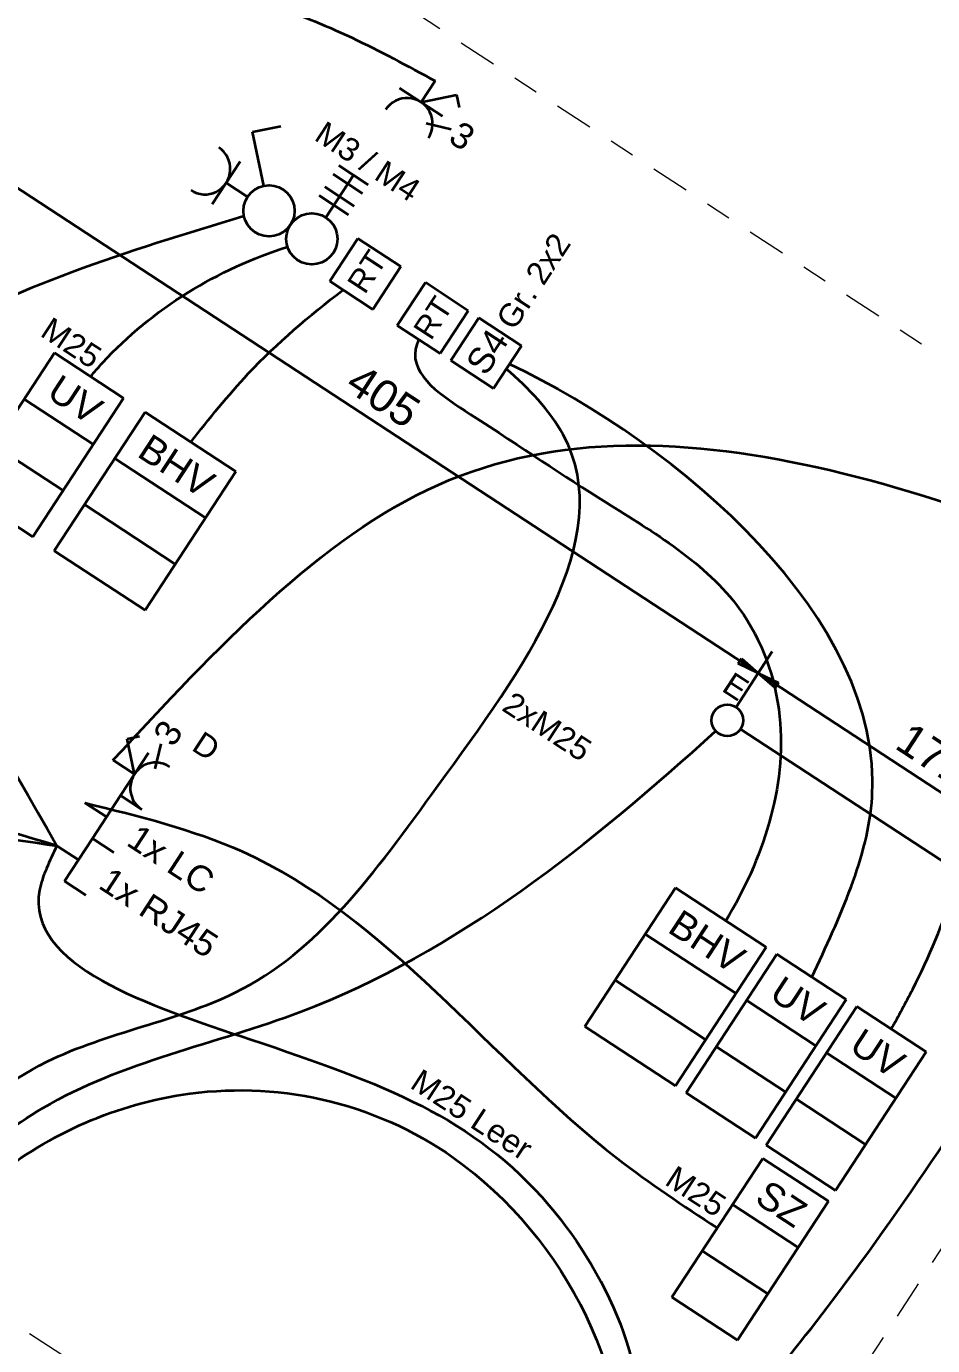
# Model space of a CAD drawing. Header units: metres. Extents: x 2696276 to 2696381, y 1245119 to 1245220.
# Drawn here: x 2696298.74 to 2696302.28, y 1245181.86 to 1245187.01 of the extents above; entities that cross this region are included whole.
import ezdxf
from ezdxf.lldxf.tags import DXFTag

# ---------------------------------------------------------------- set-up
doc = ezdxf.new("R2010")
doc.units = ezdxf.units.M
doc.linetypes.add('000_hbf_Strichpunkt 3_1_1mm Achsen', pattern=[0.25, 0.15, -0.05, 0, -0.05])
for name, color, linetype, lineweight, true_color in [('011_232.51_Lichtinstallationen allgemein', 150, 'Continuous', 35, 0x0080ff), ('011_232.51_Lichtinstallationen allgemein_Deckenltg', 150, 'Continuous', 35, 0x0080ff), ('013_232.61_Kraftinstallationen allgemein_Deckenltg', 1, 'Continuous', 35, 0xff0000), ('014_232.62_Storeninstallationen', 1, 'Continuous', 35, 0xff0000), ('014_232.62_Storeninstallationen_Deckenltg', 1, 'Continuous', 35, 0xff0000), ('016_232.70_HLKS-Installation', 5, 'Continuous', 35, 0x0000ff), ('016_232.70_HLKS-Installation_Bodenltg', 5, 'STRICHLINIE', 35, 0x0000ff), ('018_233.01_Innenleuchten', 150, 'Continuous', 35, 0x0080ff), ('032_236.0__Telekommunikationsinstallationen', 3, 'Continuous', 35, 0x00ff00), ('032_236.0__Telekommunikationsinstallationen_Deckenltg', 3, 'Continuous', 35, 0x00ff00), ('035_236.3__UKV-Installationen', 24, 'Continuous', 35, 0x993300), ('035_236.3__UKV-Installationen_Bodenltg', 24, 'STRICHLINIE', 35, 0x993300), ('035_236.3__UKV-Installationen_Deckenltg', 24, 'Continuous', 35, 0x993300)]:
    doc.layers.add(name, color=color, linetype=linetype, lineweight=lineweight, true_color=true_color)
doc.layers.add('1_M01_Achsen.V', color=7, linetype='Continuous')
doc.layers.add('X_Mass', color=7, linetype='Continuous', lineweight=35)
doc.styles.get("Standard").update_dxf_attribs({"font": 'arial.ttf'})
tags = doc.linetypes.add('STRICHLINIE', pattern=[19.05, 12.7, -6.35]).pattern_tags.tags
tags[6:7] = [DXFTag(74, 4), DXFTag(75, 0), DXFTag(340, '0'), DXFTag(46, 0.0), DXFTag(50, 0.0), DXFTag(44, 0.0), DXFTag(45, 0.0)]
tags[4:5] = [DXFTag(74, 4), DXFTag(75, 0), DXFTag(340, '0'), DXFTag(46, 0.0), DXFTag(50, 0.0), DXFTag(44, 0.0), DXFTag(45, 0.0)]

# ---------------------------------------------------------------- blocks, each defined once
blk = doc.blocks.new('Schalter_ Schema 0_ UP-A0S2JCAY73', base_point=(-450.39, 1446.89))
at = {"color": 0, "lineweight": -2}
for p, q in [((-450.39, 1479.18), (-442.41, 1487.15)), ((-435.17, 1463.96), (-450.39, 1479.18))]:
    blk.add_line(p, q, dxfattribs=at)
blk.add_circle((-428.1, 1456.89), 10, dxfattribs=at)
blk = doc.blocks.new('0_236.3_UKV-Installationen_Deckenltg-A0S2JCBQ73', base_point=(-361.61, 1048.96))
at = {"color": 0, "linetype": 'ByBlock', "lineweight": -2, "ltscale": 0.35}
blk.add_open_spline([(-361.61, 1203.89), (-360.77, 1197.36), (-355.42, 1155.28), (-231.8, 1189.52), (-136.93, 1211.33), (-35.31, 1148.28), (-38.28, 1087.3), (-49.3, 1064.64), (-48.76, 1052.32), (-48.61, 1048.96)], degree=3, knots=[0, 0, 0, 0, 18.585915, 119.695291, 252.970899, 362.112816, 399.202348, 425.863058, 435.863058, 435.863058, 435.863058, 435.863058], dxfattribs=at)
blk = doc.blocks.new('0_232.70_HLKS-Installation_Bodenltg-A0S2JCD073', base_point=(-351.66, 1322.55))
at = {"color": 0, "lineweight": -2}
blk.add_open_spline([(-351.66, 1446.89), (-351.34, 1445.55), (-348.31, 1433.16), (-303.39, 1433.83), (-256.65, 1432.9), (-193.62, 1436.21), (-139.37, 1395.12), (-127.69, 1350.07), (-126.79, 1322.55)], degree=3, knots=[0, 0, 0, 0, 4.03775, 37.339624, 100.63207, 167.291028, 212.054576, 294.632332, 294.632332, 294.632332, 294.632332], dxfattribs=at)
blk = doc.blocks.new('Gruppenzuleitung-A0S2JCEA73', base_point=(-467.92, 1299.73))
at = {"color": 0, "linetype": 'ByBlock', "lineweight": -2, "ltscale": 0.35}
for p, q in [((-467.92, 1299.73), (-467.92, 1364.53)), ((-467.92, 1364.53), (-435.58, 1364.53)), ((-435.58, 1364.53), (-435.58, 1299.73)), ((-435.58, 1342.93), (-467.92, 1342.93)), ((-435.58, 1321.33), (-467.92, 1321.33)), ((-435.58, 1299.73), (-467.92, 1299.73))]:
    blk.add_line(p, q, dxfattribs=at)
at = {"color": 0, "linetype": 'ByBlock', "lineweight": -2, "ltscale": 0.35, "insert": (-461.59, 1359.13), "char_height": 10.8, "attachment_point": 1}
blk.add_mtext('{\\fArial;UV}', dxfattribs=at)
blk = doc.blocks.new('Steckdose T13_ UP_ 3-fach_ geschaltet-A0S2JCEG73', base_point=(-361.61, 1233.89))
at = {"color": 0, "lineweight": -2}
for p, q in [((-345.92, 1250.07), (-349.3, 1259.51)), ((-361.61, 1253.89), (-358.06, 1257.44)), ((-351.61, 1243.89), (-361.61, 1253.89)), ((-351.61, 1233.89), (-351.61, 1253.89)), ((-351.61, 1243.89), (-361.61, 1243.89))]:
    blk.add_line(p, q, dxfattribs=at)
blk.add_ellipse((-341.61, 1243.89), major_axis=(0, 10), ratio=1, start_param=0, end_param=3.141593, dxfattribs=at)
at = {"color": 0, "lineweight": -2, "insert": (-354.48, 1260.68), "char_height": 10, "attachment_point": 1, "rotation": 90}
blk.add_mtext('{\\fArial;3}', dxfattribs=at)
blk = doc.blocks.new('1xRJ45-Steckdose_ UP-A0S2JCES73', base_point=(-361.61, 1193.89))
at = {"color": 0, "lineweight": -2}
for p, q in [((-351.61, 1193.89), (-351.61, 1213.89)), ((-351.61, 1213.89), (-341.61, 1213.89)), ((-351.61, 1203.89), (-361.61, 1203.89)), ((-341.61, 1193.89), (-351.61, 1193.89))]:
    blk.add_line(p, q, dxfattribs=at)
at = {"color": 0, "lineweight": -2, "insert": (-339.59, 1208.89), "char_height": 10, "attachment_point": 1}
blk.add_mtext('{\\fArial;1x RJ45}', dxfattribs=at)
blk = doc.blocks.new('0_236.3_UKV-Installationen_Bodenltg-A0S2JCF473', base_point=(-563.94, 845.96))
at = {"color": 0, "lineweight": -2}
blk.add_open_spline([(-361.61, 1203.89), (-411.03, 1189.02), (-542.54, 1149.45), (-562.04, 987.98), (-565.54, 856.02), (-539.78, 847.22), (-536.11, 845.96)], degree=3, knots=[0, 0, 0, 0, 144.368215, 384.178447, 452.142868, 463.463135, 463.463135, 463.463135, 463.463135], dxfattribs=at)
blk = doc.blocks.new('0_232.51_Lichtinstallationen allgemein_Bodenltg-A0S2JCHM73', base_point=(-390.61, 877.07))
at = {"color": 0, "linetype": 'ByBlock', "lineweight": -2, "ltscale": 0.35}
blk.add_open_spline([(-390.61, 877.07), (-387.53, 877.17), (-363.32, 878.69), (-327.38, 899.48), (-304.8, 950.56), (-313.89, 995.49), (-320.3, 1040.36), (-311.49, 1093.57), (-268.04, 1162.82), (-153.13, 1208.03), (-32.79, 1140.44), (-29.52, 1068.94), (-28.61, 1048.96)], degree=3, knots=[0, 0, 0, 0, 9.239752, 72.815015, 110.414714, 170.170666, 205.343224, 246.503316, 329.328898, 438.603492, 589.387544, 647.847477, 647.847477, 647.847477, 647.847477], dxfattribs=at)
blk = doc.blocks.new('0_232.51_Lichtinstallationen allgemein_Bodenltg-A0S2JCHU73', base_point=(35.55, 1048.96))
at = {"color": 0, "linetype": 'ByBlock', "lineweight": -2, "ltscale": 0.35}
blk.add_open_spline([(56.39, 1048.96), (54.19, 1070.15), (48.21, 1127.58), (28.2, 1285.56), (39.99, 1427.07), (39.9, 1531.63), (39.89, 1534.96)], degree=3, knots=[0, 0, 0, 0, 63.916986, 173.262572, 476.943673, 486.943673, 486.943673, 486.943673, 486.943673], dxfattribs=at)
blk = doc.blocks.new('Raumthermostat_ UP-A0S2JCIE73', base_point=(-361.6, 1446.89))
at = {"color": 0, "lineweight": -2}
for p, q in [((-341.6, 1466.89), (-361.6, 1466.89)), ((-361.6, 1466.89), (-361.6, 1446.89)), ((-341.6, 1466.89), (-341.6, 1446.89)), ((-361.6, 1446.89), (-341.6, 1446.89))]:
    blk.add_line(p, q, dxfattribs=at)
at = {"color": 0, "lineweight": -2, "insert": (-356, 1448.84), "char_height": 8.8, "attachment_point": 1, "rotation": 90}
blk.add_mtext('{\\fArial;RT}', dxfattribs=at)
blk = doc.blocks.new('0_232.62_Storeninstallationen_Deckenltg-A0S2JCIK73', base_point=(-316.6, 1322.55))
at = {"color": 0, "linetype": 'ByBlock', "lineweight": -2, "ltscale": 0.35}
blk.add_open_spline([(-86.58, 1322.55), (-90.21, 1348.24), (-104.65, 1450.4), (-243.71, 1468.3), (-316.6, 1458.27)], degree=3, knots=[0, 0, 0, 0, 74.151826, 294.879599, 294.879599, 294.879599, 294.879599], dxfattribs=at)
blk = doc.blocks.new('Schalterplatte UP-A0S2JCIQ73', base_point=(-336.6, 1446.89))
at = {"color": 0, "lineweight": -2}
for p, q in [((-316.6, 1466.89), (-336.6, 1466.89)), ((-336.6, 1466.89), (-336.6, 1446.89)), ((-316.6, 1446.89), (-316.6, 1466.89)), ((-336.6, 1446.89), (-316.6, 1446.89))]:
    blk.add_line(p, q, dxfattribs=at)
blk = doc.blocks.new('Kurzbezeichnung-A0S2JCIS73', base_point=(-331.61, 1448.97))
at = {"color": 0, "lineweight": -2, "insert": (-331.61, 1448.97), "char_height": 10, "attachment_point": 1, "rotation": 90.0004}
blk.add_mtext('{\\fArial;S4}', dxfattribs=at)
blk = doc.blocks.new('Maß-A0S2JCJU73', base_point=(-162.95, 1388.4))
at = {"color": 0, "linetype": 'ByBlock', "lineweight": -2, "ltscale": 0.35}
for p, q in [((-52, 1534.98), (-35.11, 1534.98)), ((-43.14, 1526.31), (-42, 1534.98)), ((-42, 1534.98), (-40.86, 1526.31)), ((-42, 1534.98), (-42, 1388.4)), ((-40.86, 1526.31), (-43.14, 1526.31)), ((-42, 1388.4), (-43.14, 1397.07)), ((-43.14, 1397.07), (-40.86, 1397.07)), ((-40.86, 1397.07), (-42, 1388.4)), ((-32, 1388.4), (-162.95, 1388.4))]:
    blk.add_line(p, q, dxfattribs=at)
for points in [[(-42, 1534.98), (-40.86, 1526.31), (-43.14, 1526.31)], [(-42, 1388.4), (-43.14, 1397.07), (-40.86, 1397.07)]]:
    blk.add_solid(points, dxfattribs=at)
at = {"color": 0, "linetype": 'ByBlock', "lineweight": -2, "ltscale": 0.35, "insert": (-58.6, 1420.84), "char_height": 12.5, "attachment_point": 1, "rotation": 90}
blk.add_mtext('{\\fArial;147}', dxfattribs=at)
blk = doc.blocks.new('0_232.51_Lichtinstallationen allgemein_Deckenltg-A0S2JCK873', base_point=(-544.56, 910.39))
at = {"color": 0, "linetype": 'ByBlock', "lineweight": -2, "ltscale": 0.35}
blk.add_open_spline([(-435.16, 1449.81), (-465.55, 1413.48), (-537.59, 1327.34), (-552.6, 1142.74), (-524.86, 958.99), (-432.61, 916.84), (-410.61, 910.39)], degree=3, knots=[0, 0, 0, 0, 138.72305, 328.853891, 548.715419, 617.489436, 617.489436, 617.489436, 617.489436], dxfattribs=at)
blk = doc.blocks.new('Storentaster_ UP_ 2-fach-A0S2JCKA73', base_point=(-418.1, 1446.89))
at = {"color": 0, "lineweight": -2}
for p, q in [((-401.2, 1486.65), (-415, 1486.65)), ((-408.1, 1466.89), (-408.1, 1486.65)), ((-401.2, 1482.65), (-415, 1482.65)), ((-401.2, 1476.65), (-415, 1476.65)), ((-401.2, 1472.65), (-415, 1472.65))]:
    blk.add_line(p, q, dxfattribs=at)
blk.add_circle((-408.1, 1456.89), 10, dxfattribs=at)
blk = doc.blocks.new('0_232.51_Lichtinstallationen allgemein_Bodenltg-A0S2JCOY73', base_point=(-390.61, 878.14))
at = {"color": 0, "linetype": 'ByBlock', "lineweight": -2, "ltscale": 0.35}
blk.add_open_spline([(-390.61, 878.14), (-386.4, 878.9), (-368.37, 882.13), (-342.03, 901.34), (-320.9, 936.61), (-321.8, 983.57), (-332.5, 1042.37), (-314.19, 1128.02), (-219.1, 1219.32), (-187.09, 1319.31), (-170.69, 1382.41)], degree=3, knots=[0, 0, 0, 0, 12.78743, 54.735444, 92.609888, 131.73721, 191.676961, 272.955483, 380.725134, 576.30056, 576.30056, 576.30056, 576.30056], dxfattribs=at)
blk = doc.blocks.new('0_032_236.0__Telekommunikationsinstallationen_Deckenltg-A0S2JCRC73', base_point=(-361.61, 1220.31))
at = {"color": 0, "linetype": 'ByBlock', "lineweight": -2, "ltscale": 0.35}
blk.add_open_spline([(-361.61, 1223.89), (-341.15, 1231.13), (-260.23, 1259.75), (-158.58, 1220.58), (-79.67, 1220.27), (-63.85, 1220.31)], degree=3, knots=[0, 0, 0, 0, 64.167177, 253.878123, 301.342052, 301.342052, 301.342052, 301.342052], dxfattribs=at)
blk = doc.blocks.new('0_232.62_Storeninstallationen_Deckenltg-A0S2JCVY73', base_point=(-121.84, 1322.55))
at = {"color": 0, "linetype": 'ByBlock', "lineweight": -2, "ltscale": 0.35}
blk.add_open_spline([(-49.47, 1322.55), (-49.92, 1328.45), (-52.5, 1362.43), (-69.11, 1426.11), (-116.42, 1489.64), (-121.54, 1539.54), (-121.84, 1557.97)], degree=3, knots=[0, 0, 0, 0, 17.757083, 102.263118, 193.370037, 248.653494, 248.653494, 248.653494, 248.653494], dxfattribs=at)
blk = doc.blocks.new('0_232.51_Lichtinstallationen allgemein_Bodenltg-A0S2JCXW73', base_point=(-28.61, 1048.96))
at = {"color": 0, "linetype": 'ByBlock', "lineweight": -2, "ltscale": 0.35}
blk.add_open_spline([(-28.61, 1048.96), (-26.4, 1070.15), (-20.42, 1127.58), (-0.42, 1285.56), (-12.2, 1427.07), (-12.11, 1531.63), (-12.11, 1534.96)], degree=3, knots=[0, 0, 0, 0, 63.916986, 173.262572, 476.943673, 486.943673, 486.943673, 486.943673, 486.943673], dxfattribs=at)
blk = doc.blocks.new('Maß-A0S2JCZK73', base_point=(-786.11, 1359.96))
at = {"color": 0, "linetype": 'ByBlock', "lineweight": -2, "ltscale": 0.35}
for p, q in [((-169.14, 1420.5), (-169.14, 1394.58)), ((-786.11, 1410.5), (1.39, 1410.5)), ((-177.81, 1409.36), (-177.81, 1411.64)), ((-177.81, 1411.64), (-169.14, 1410.5)), ((-169.14, 1410.5), (-177.81, 1409.36)), ((-169.14, 1410.5), (-160.46, 1411.64)), ((-160.46, 1409.36), (-169.14, 1410.5)), ((-160.46, 1411.64), (-160.46, 1409.36))]:
    blk.add_line(p, q, dxfattribs=at)
for points in [[(-169.14, 1410.5), (-177.81, 1409.36), (-177.81, 1411.64)], [(-169.14, 1410.5), (-160.46, 1411.64), (-160.46, 1409.36)]]:
    blk.add_solid(points, dxfattribs=at)
at = {"color": 0, "linetype": 'ByBlock', "lineweight": -2, "ltscale": 0.35, "char_height": 12.5, "attachment_point": 1}
for s, insert in [('{\\fArial;405}', (-365.59, 1427.2)), ('{\\fArial;171}', (-109.04, 1427.57))]:
    blk.add_mtext(s, dxfattribs=dict(at, insert=insert))
blk = doc.blocks.new('0_232.51_Lichtinstallationen allgemein_Bodenltg-A0S2JD3S73', base_point=(-786.11, 1232.8))
at = {"color": 0, "linetype": 'ByBlock', "lineweight": -2, "ltscale": 0.35}
blk.add_open_spline([(-786.11, 1232.97), (-782.76, 1232.87), (-763.41, 1232.31), (-664.26, 1282.16), (-620.17, 1430.42), (-492.26, 1527.3), (-426.07, 1532.89), (-401.6, 1534.96)], degree=3, knots=[0, 0, 0, 0, 10, 57.873069, 313.494361, 437.669809, 510.516879, 510.516879, 510.516879, 510.516879], dxfattribs=at)
blk = doc.blocks.new('0_232.51_Lichtinstallationen allgemein_Bodenltg-A0S2JD5873', base_point=(-361.61, 1243.89))
at = {"color": 0, "linetype": 'ByBlock', "lineweight": -2, "ltscale": 0.35}
blk.add_open_spline([(-361.61, 1243.89), (-351.65, 1302.37), (-322.01, 1476.35), (-135.76, 1511.57), (-12.11, 1534.96)], degree=3, knots=[0, 0, 0, 0, 166.680104, 495.928194, 495.928194, 495.928194, 495.928194], dxfattribs=at)
blk = doc.blocks.new('0_232.62_Storeninstallationen_Deckenltg-A0S2JD6U73', base_point=(-451.05, 1364.53))
at = {"color": 0, "linetype": 'ByBlock', "lineweight": -2, "ltscale": 0.35}
blk.add_open_spline([(-451.05, 1364.53), (-450.72, 1366.94), (-446.59, 1397.47), (-432.26, 1427.05), (-414.39, 1449.12)], degree=3, knots=[0, 0, 0, 0, 7.279793, 92.465262, 92.465262, 92.465262, 92.465262], dxfattribs=at)
blk = doc.blocks.new('Steckdose T13_ UP-A0S2JDCY73', base_point=(-458.1, 1446.89))
at = {"color": 0, "lineweight": -2}
for p, q in [((-448.1, 1466.89), (-448.1, 1446.89)), ((-448.1, 1456.89), (-438.1, 1456.89))]:
    blk.add_line(p, q, dxfattribs=at)
blk.add_ellipse((-458.1, 1456.89), major_axis=(0, -10), ratio=1, start_param=0, end_param=3.141593, dxfattribs=at)
blk = doc.blocks.new('Raumthermostat_ UP-A0S2JDD073', base_point=(-393.1, 1446.89))
at = {"color": 0, "lineweight": -2}
for p, q in [((-393.1, 1446.89), (-393.1, 1466.89)), ((-373.1, 1466.89), (-393.1, 1466.89)), ((-373.1, 1446.89), (-373.1, 1466.89)), ((-393.1, 1446.89), (-373.1, 1446.89))]:
    blk.add_line(p, q, dxfattribs=at)
at = {"color": 0, "lineweight": -2, "insert": (-387.5, 1449.8), "char_height": 8.8, "attachment_point": 1, "rotation": 90}
blk.add_mtext('{\\fArial;RT}', dxfattribs=at)
blk = doc.blocks.new('0_232.70_HLKS-Installation_Bodenltg-A0S2JDF473', base_point=(-404.22, 1364.53))
at = {"color": 0, "lineweight": -2}
blk.add_open_spline([(-404.22, 1364.53), (-403.15, 1376.16), (-400.57, 1404.21), (-392.42, 1431.35), (-386.98, 1446.89)], degree=3, knots=[0, 0, 0, 0, 34.969114, 84.372758, 84.372758, 84.372758, 84.372758], dxfattribs=at)
blk = doc.blocks.new('Steckdose T13_ UP_ 3-fach_ geschaltet-A0S2JDHA73', base_point=(-411.6, 1514.96))
at = {"color": 0, "lineweight": -2}
for p, q in [((-401.6, 1524.96), (-401.6, 1534.96)), ((-401.6, 1524.96), (-391.6, 1534.96)), ((-391.6, 1534.96), (-388.05, 1531.41)), ((-411.6, 1524.96), (-391.6, 1524.96)), ((-395.43, 1519.27), (-385.98, 1522.66))]:
    blk.add_line(p, q, dxfattribs=at)
blk.add_ellipse((-401.6, 1514.96), major_axis=(10, 0), ratio=1, start_param=0, end_param=3.141593, dxfattribs=at)
at = {"color": 0, "lineweight": -2, "insert": (-384.81, 1527.83), "char_height": 10, "attachment_point": 1}
blk.add_mtext('{\\fArial;3}', dxfattribs=at)
blk = doc.blocks.new('Gruppenzuleitung-A0S2JDHU73', base_point=(-150.27, 1257.75))
at = {"color": 0, "lineweight": -2}
for p, q in [((-150.27, 1257.75), (-150.27, 1322.55)), ((-150.27, 1322.55), (-107.87, 1322.55)), ((-107.87, 1322.55), (-107.87, 1257.75)), ((-107.87, 1300.95), (-150.27, 1300.95)), ((-107.87, 1279.35), (-150.27, 1279.35)), ((-107.87, 1257.75), (-150.27, 1257.75))]:
    blk.add_line(p, q, dxfattribs=at)
at = {"color": 0, "lineweight": -2, "insert": (-143.98, 1317.15), "char_height": 10.8, "attachment_point": 1}
blk.add_mtext('{\\fArial;BHV}', dxfattribs=at)
blk = doc.blocks.new('Gruppenzuleitung-A0S2JDIS73', base_point=(-425.58, 1299.73))
at = {"color": 0, "lineweight": -2}
for p, q in [((-425.58, 1299.73), (-425.58, 1364.53)), ((-425.58, 1364.53), (-383.18, 1364.53)), ((-383.18, 1364.53), (-383.18, 1299.73)), ((-383.18, 1342.93), (-425.58, 1342.93)), ((-383.18, 1321.33), (-425.58, 1321.33)), ((-383.18, 1299.73), (-425.58, 1299.73))]:
    blk.add_line(p, q, dxfattribs=at)
at = {"color": 0, "lineweight": -2, "insert": (-419.29, 1359.13), "char_height": 10.8, "attachment_point": 1}
blk.add_mtext('{\\fArial;BHV}', dxfattribs=at)
blk = doc.blocks.new('Deckenlampendübel-A0S2JDJ273', base_point=(-175.32, 1382.21))
at = {"color": 0, "lineweight": -2}
blk.add_circle((-169.14, 1388.4), 6.19, dxfattribs=at)
blk = doc.blocks.new('0_236.3_UKV-Installationen_Bodenltg-A0S2JDJU73', base_point=(-536.11, 457.96))
at = {"color": 0, "lineweight": -2}
blk.add_open_spline([(-536.11, 457.96), (-529.56, 506.36), (-510.72, 645.61), (-465.83, 859.5), (-523.97, 1128.45), (-398.94, 1186.55), (-361.61, 1203.89)], degree=3, knots=[0, 0, 0, 0, 145.540827, 418.737658, 689.392775, 804.624734, 804.624734, 804.624734, 804.624734], dxfattribs=at)
blk = doc.blocks.new('0_232.51_Lichtinstallationen allgemein_Deckenltg-A0S2JDQ273', base_point=(-390.61, 879.81))
at = {"color": 0, "linetype": 'ByBlock', "lineweight": -2, "ltscale": 0.35}
blk.add_open_spline([(-390.61, 879.81), (-386.4, 881.3), (-364.21, 889.16), (-325.18, 938.5), (-343.9, 1027.88), (-334.4, 1127.44), (-254.5, 1199.69), (-249.97, 1309.96), (-242.4, 1439.84), (-305.38, 1454.55), (-316.6, 1455.99)], degree=3, knots=[0, 0, 0, 0, 13.352388, 70.50283, 166.39622, 275.611475, 353.84389, 467.2828, 612.747766, 646.681726, 646.681726, 646.681726, 646.681726], dxfattribs=at)
blk = doc.blocks.new('1xOTO-Steckdose_ UP-A0S2JDRW73', base_point=(-361.61, 1213.89))
at = {"color": 0, "lineweight": -2}
for p, q in [((-341.61, 1233.89), (-351.61, 1233.89)), ((-351.61, 1233.89), (-351.61, 1213.89)), ((-351.61, 1223.89), (-361.61, 1223.89)), ((-351.61, 1213.89), (-341.61, 1213.89))]:
    blk.add_line(p, q, dxfattribs=at)
at = {"color": 0, "lineweight": -2, "insert": (-339.59, 1228.89), "char_height": 10, "attachment_point": 1}
blk.add_mtext('{\\fArial;1x LC}', dxfattribs=at)
blk = doc.blocks.new('Gruppenzuleitung-A0S2JDUI73', base_point=(-63.85, 1187.95))
at = {"color": 0, "linetype": 'ByBlock', "lineweight": -2, "ltscale": 0.35}
for p, q in [((-33.19, 1252.75), (-63.85, 1252.75)), ((-63.85, 1252.75), (-63.85, 1187.95)), ((-33.19, 1187.95), (-33.19, 1252.75)), ((-63.85, 1231.15), (-33.19, 1231.15)), ((-63.85, 1209.55), (-33.19, 1209.55)), ((-63.85, 1187.95), (-33.19, 1187.95))]:
    blk.add_line(p, q, dxfattribs=at)
at = {"color": 0, "linetype": 'ByBlock', "lineweight": -2, "ltscale": 0.35, "insert": (-57.63, 1247.35), "char_height": 10.8, "attachment_point": 1}
blk.add_mtext('{\\fArial;SZ}', dxfattribs=at)
blk = doc.blocks.new('Gruppenzuleitung-A0S2JE0I73', base_point=(-65.53, 1257.75))
at = {"color": 0, "linetype": 'ByBlock', "lineweight": -2, "ltscale": 0.35}
for p, q in [((-65.53, 1257.75), (-65.53, 1322.55)), ((-65.53, 1322.55), (-33.19, 1322.55)), ((-33.19, 1322.55), (-33.19, 1257.75)), ((-33.19, 1300.95), (-65.53, 1300.95)), ((-33.19, 1279.35), (-65.53, 1279.35)), ((-33.19, 1257.75), (-65.53, 1257.75))]:
    blk.add_line(p, q, dxfattribs=at)
at = {"color": 0, "linetype": 'ByBlock', "lineweight": -2, "ltscale": 0.35, "insert": (-59.2, 1317.15), "char_height": 10.8, "attachment_point": 1}
blk.add_mtext('{\\fArial;UV}', dxfattribs=at)
blk = doc.blocks.new('Gruppenzuleitung-A0S2JE2473', base_point=(-102.87, 1257.75))
at = {"color": 0, "linetype": 'ByBlock', "lineweight": -2, "ltscale": 0.35}
for p, q in [((-102.87, 1257.75), (-102.87, 1322.55)), ((-102.87, 1322.55), (-70.53, 1322.55)), ((-70.53, 1322.55), (-70.53, 1257.75)), ((-70.53, 1300.95), (-102.87, 1300.95)), ((-70.53, 1279.35), (-102.87, 1279.35)), ((-70.53, 1257.75), (-102.87, 1257.75))]:
    blk.add_line(p, q, dxfattribs=at)
at = {"color": 0, "linetype": 'ByBlock', "lineweight": -2, "ltscale": 0.35, "insert": (-96.54, 1317.15), "char_height": 10.8, "attachment_point": 1}
blk.add_mtext('{\\fArial;UV}', dxfattribs=at)
blk = doc.blocks.new('0_236.3_UKV-Installationen_Deckenltg-A0S2JE2G73', base_point=(-786.11, 1203.89))
at = {"color": 0, "linetype": 'ByBlock', "lineweight": -2, "ltscale": 0.35}
blk.add_open_spline([(-786.11, 1252.97), (-783.34, 1259.15), (-769.75, 1289.55), (-679.67, 1285.64), (-543.58, 1296.7), (-433.16, 1240.39), (-361.61, 1203.89)], degree=3, knots=[0, 0, 0, 0, 19.605554, 96.356642, 221.512828, 451.891016, 451.891016, 451.891016, 451.891016], dxfattribs=at)
blk = doc.blocks.new('A$C4181af03')
at = {"layer": '1_M01_Achsen.V', "color": 62, "linetype": '000_hbf_Strichpunkt 3_1_1mm Achsen', "lineweight": 13, "true_color": 0x8cbb26}
blk.add_line((0.1389, 17.8496), (0.1389, -15.1504), dxfattribs=at)
blk.add_line((0.1389, 17.8496), (0.1389, -15.1504), dxfattribs=at)
at = {"layer": '1_M01_Achsen.V', "color": 7, "linetype": '000_hbf_Strichpunkt 3_1_1mm Achsen', "lineweight": 13}
for p, q in [((9.6389, 15.5296), (-9.3611, 15.5296)), ((9.6389, 15.5296), (-9.3611, 15.5296)), ((9.6389, 10.3846), (-9.3611, 10.3846)), ((9.6389, 10.3846), (-9.3611, 10.3846))]:
    blk.add_line(p, q, dxfattribs=at)
blk = doc.blocks.new('A$Ccc2696ef')
blk.add_blockref('A$C4181af03', (0, 0))

msp = doc.modelspace()

# ---------------------------------------------------------------- block references
at = {"rotation": 326.8000002754653}
msp.add_blockref('A$Ccc2696ef', (2696295.2894, 1245171.7568), dxfattribs=at)
at = {"layer": '011_232.51_Lichtinstallationen allgemein', "linetype": 'Continuous', "ltscale": 0.35, "xscale": 0.01, "yscale": 0.01, "zscale": 0.01, "rotation": 326.8000002754653}
for name, p in [('Steckdose T13_ UP_ 3-fach_ geschaltet-A0S2JDHA73', (2696300.1406, 1245186.6873)), ('Schalter_ Schema 0_ UP-A0S2JCAY73', (2696299.4434, 1245186.3301)), ('Steckdose T13_ UP-A0S2JDCY73', (2696299.3788, 1245186.3723)), ('Schalterplatte UP-A0S2JCIQ73', (2696300.3955, 1245185.707)), ('Kurzbezeichnung-A0S2JCIS73', (2696300.4486, 1245185.6971)), ('Steckdose T13_ UP_ 3-fach_ geschaltet-A0S2JCEG73', (2696299.02, 1245184.0616))]:
    msp.add_blockref(name, p, dxfattribs=at)
at = {"layer": '011_232.51_Lichtinstallationen allgemein_Deckenltg', "ltscale": 0.35, "xscale": 0.01, "yscale": 0.01, "zscale": 0.01, "rotation": 326.8000002754653}
for name, p in [('0_232.51_Lichtinstallationen allgemein_Bodenltg-A0S2JD3S73', (2696295.4619, 1245186.3769)), ('0_232.51_Lichtinstallationen allgemein_Deckenltg-A0S2JCK873', (2696295.7177, 1245182.3565)), ('0_232.51_Lichtinstallationen allgemein_Bodenltg-A0S2JD5873', (2696299.0747, 1245184.1453)), ('0_232.51_Lichtinstallationen allgemein_Deckenltg-A0S2JDQ273', (2696296.8385, 1245181.2576)), ('0_232.51_Lichtinstallationen allgemein_Bodenltg-A0S2JCOY73', (2696296.8293, 1245181.2436)), ('0_232.51_Lichtinstallationen allgemein_Bodenltg-A0S2JCXW73', (2696300.7938, 1245180.6908)), ('0_232.51_Lichtinstallationen allgemein_Bodenltg-A0S2JCHU73', (2696301.3306, 1245180.3395)), ('0_232.51_Lichtinstallationen allgemein_Bodenltg-A0S2JCHM73', (2696296.8235, 1245181.2347))]:
    msp.add_blockref(name, p, dxfattribs=at)
at = {"layer": '014_232.62_Storeninstallationen', "linetype": 'Continuous', "ltscale": 0.35, "xscale": 0.01, "yscale": 0.01, "zscale": 0.01, "rotation": 326.8000002754653}
msp.add_blockref('Storentaster_ UP_ 2-fach-A0S2JCKA73', (2696299.7135, 1245186.1533), dxfattribs=at)
at = {"layer": '014_232.62_Storeninstallationen_Deckenltg', "linetype": 'STRICHLINIE', "ltscale": 0.35, "xscale": 0.01, "yscale": 0.01, "zscale": 0.01, "rotation": 326.8000002754653}
for name, p in [('0_232.62_Storeninstallationen_Deckenltg-A0S2JD6U73', (2696298.9869, 1245185.6445)), ('0_232.62_Storeninstallationen_Deckenltg-A0S2JCIK73', (2696299.882, 1245184.5571))]:
    msp.add_blockref(name, p, dxfattribs=at)
at = {"layer": '014_232.62_Storeninstallationen_Deckenltg', "ltscale": 0.35, "xscale": 0.01, "yscale": 0.01, "zscale": 0.01, "rotation": 326.8000002754653}
for name, p in [('Gruppenzuleitung-A0S2JCEA73', (2696298.4908, 1245185.1947)), ('0_232.62_Storeninstallationen_Deckenltg-A0S2JCVY73', (2696301.5117, 1245183.4906)), ('Gruppenzuleitung-A0S2JE2473', (2696301.3156, 1245182.8446)), ('Gruppenzuleitung-A0S2JE0I73', (2696301.6281, 1245182.6401))]:
    msp.add_blockref(name, p, dxfattribs=at)
at = {"layer": '016_232.70_HLKS-Installation', "linetype": 'Continuous', "ltscale": 0.35, "xscale": 0.01, "yscale": 0.01, "zscale": 0.01, "rotation": 326.8000002754653}
for name, p in [('Raumthermostat_ UP-A0S2JDD073', (2696299.9227, 1245186.0164)), ('Raumthermostat_ UP-A0S2JCIE73', (2696300.1863, 1245185.8439)), ('Gruppenzuleitung-A0S2JDIS73', (2696298.8451, 1245184.9629)), ('Gruppenzuleitung-A0S2JDHU73', (2696300.919, 1245183.1041))]:
    msp.add_blockref(name, p, dxfattribs=at)
at = {"layer": '016_232.70_HLKS-Installation_Bodenltg', "linetype": 'STRICHLINIE', "ltscale": 0.35, "xscale": 0.01, "yscale": 0.01, "zscale": 0.01, "rotation": 326.8000002754653}
for name, p in [('0_232.70_HLKS-Installation_Bodenltg-A0S2JDF473', (2696299.3788, 1245185.3881)), ('0_232.70_HLKS-Installation_Bodenltg-A0S2JCD073', (2696299.5886, 1245184.7491))]:
    msp.add_blockref(name, p, dxfattribs=at)
at = {"layer": '018_233.01_Innenleuchten', "linetype": 'Continuous', "ltscale": 0.35, "xscale": 0.01, "yscale": 0.01, "zscale": 0.01, "rotation": 326.8000002754653}
msp.add_blockref('Deckenlampendübel-A0S2JDJ273', (2696301.3909, 1245184.2827), dxfattribs=at)
at = {"layer": '032_236.0__Telekommunikationsinstallationen', "linetype": 'Continuous', "ltscale": 0.35, "xscale": 0.01, "yscale": 0.01, "zscale": 0.01, "rotation": 326.8000002754653}
msp.add_blockref('1xOTO-Steckdose_ UP-A0S2JDRW73', (2696298.9105, 1245183.8943), dxfattribs=at)
at = {"layer": '032_236.0__Telekommunikationsinstallationen_Deckenltg', "linetype": 'ByBlock', "ltscale": 0.35, "xscale": 0.01, "yscale": 0.01, "zscale": 0.01, "rotation": 326.8000002754653}
msp.add_blockref('0_032_236.0__Telekommunikationsinstallationen_Deckenltg-A0S2JCRC73', (2696298.9456, 1245183.9479), dxfattribs=at)
at = {"layer": '032_236.0__Telekommunikationsinstallationen_Deckenltg', "ltscale": 0.35, "xscale": 0.01, "yscale": 0.01, "zscale": 0.01, "rotation": 326.8000002754653}
msp.add_blockref('Gruppenzuleitung-A0S2JDUI73', (2696301.2599, 1245182.0468), dxfattribs=at)
at = {"layer": '035_236.3__UKV-Installationen', "linetype": 'Continuous', "ltscale": 0.35, "xscale": 0.01, "yscale": 0.01, "zscale": 0.01, "rotation": 326.8000002754653}
msp.add_blockref('1xRJ45-Steckdose_ UP-A0S2JCES73', (2696298.8009, 1245183.7269), dxfattribs=at)
at = {"layer": '035_236.3__UKV-Installationen_Bodenltg', "linetype": 'STRICHLINIE', "ltscale": 0.35, "xscale": 0.01, "yscale": 0.01, "zscale": 0.01, "rotation": 326.8000002754653}
for name, p in [('0_236.3_UKV-Installationen_Bodenltg-A0S2JCF473', (2696295.2027, 1245181.9235)), ('0_236.3_UKV-Installationen_Bodenltg-A0S2JDJU73', (2696293.3111, 1245178.5244))]:
    msp.add_blockref(name, p, dxfattribs=at)
at = {"layer": '035_236.3__UKV-Installationen_Deckenltg', "ltscale": 0.35, "xscale": 0.01, "yscale": 0.01, "zscale": 0.01, "rotation": 326.8000002754653}
for name, p in [('0_236.3_UKV-Installationen_Deckenltg-A0S2JE2G73', (2696295.3036, 1245186.135)), ('0_236.3_UKV-Installationen_Deckenltg-A0S2JCBQ73', (2696298.0073, 1245182.5142))]:
    msp.add_blockref(name, p, dxfattribs=at)
at = {"layer": 'X_Mass', "ltscale": 0.35, "xscale": 0.01, "yscale": 0.01, "zscale": 0.01, "rotation": 326.8000002754653}
for name, p in [('Maß-A0S2JCZK73', (2696296.1582, 1245187.4409)), ('Maß-A0S2JCJU73', (2696301.5282, 1245184.2667))]:
    msp.add_blockref(name, p, dxfattribs=at)

# ---------------------------------------------------------------- texts
at = {"layer": '011_232.51_Lichtinstallationen allgemein', "linetype": 'Continuous', "ltscale": 0.35, "char_height": 0.09, "attachment_point": 1, "line_spacing_factor": 1.002}
for s, insert, rotation in [('{\\fArial;Gr. 2x2}', (2696300.5675, 1245185.8694, 4.3308), 56.8004), ('{\\fArial;D}', (2696299.4264, 1245184.2626), 326.8)]:
    msp.add_mtext(s, dxfattribs=dict(at, insert=insert, rotation=rotation))
at = {"layer": '011_232.51_Lichtinstallationen allgemein_Deckenltg', "ltscale": 0.35, "insert": (2696300.7973, 1245184.3145), "char_height": 0.09, "attachment_point": 2, "rotation": 326.798, "line_spacing_factor": 1.002}
msp.add_mtext('{\\fArial;2xM25}', dxfattribs=at)
at = {"layer": '013_232.61_Kraftinstallationen allgemein_Deckenltg', "ltscale": 0.35, "insert": (2696298.937, 1245185.814), "char_height": 0.09, "attachment_point": 2, "rotation": 326.8, "line_spacing_factor": 1.002}
msp.add_mtext('{\\fArial;M25}', dxfattribs=at)
at = {"layer": '014_232.62_Storeninstallationen', "linetype": 'Continuous', "ltscale": 0.35, "insert": (2696300.0958, 1245186.5227, -55), "char_height": 0.09, "attachment_point": 2, "rotation": 326.8, "line_spacing_factor": 1.002}
msp.add_mtext('{\\fArial;M3 / M4}', dxfattribs=at)
at = {"layer": '018_233.01_Innenleuchten', "linetype": 'Continuous', "ltscale": 0.35, "insert": (2696301.499, 1245184.4937, -55), "char_height": 0.09, "attachment_point": 1, "rotation": 326.8, "line_spacing_factor": 1.002}
msp.add_mtext('{\\fArial;E}', dxfattribs=at)
at = {"layer": '032_236.0__Telekommunikationsinstallationen_Deckenltg', "ltscale": 0.35, "insert": (2696301.3786, 1245182.498), "char_height": 0.09, "attachment_point": 2, "rotation": 326.8006, "line_spacing_factor": 1.002}
msp.add_mtext('{\\fArial;M25}', dxfattribs=at)
at = {"layer": '035_236.3__UKV-Installationen_Bodenltg', "linetype": 'STRICHLINIE', "ltscale": 0.35, "insert": (2696300.5027, 1245182.7974), "char_height": 0.09, "attachment_point": 2, "rotation": 326.8, "line_spacing_factor": 1.002}
msp.add_mtext('{\\fArial;M25 Leer}', dxfattribs=at)

doc.saveas('drawing.dxf')
